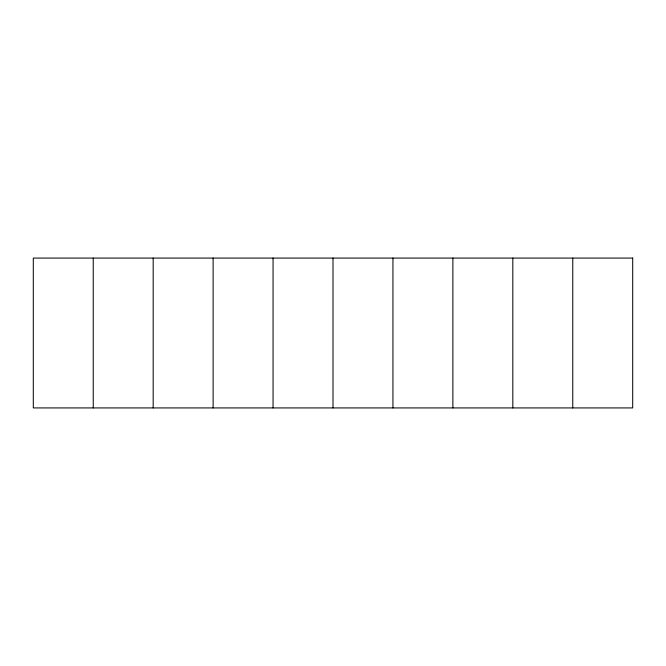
<?xml version="1.0" encoding="UTF-8"?>
<svg xmlns="http://www.w3.org/2000/svg" width="666" height="666" viewBox="0 0 666 666"><rect width="100%" height="100%" fill="white"/><g stroke="black" fill="none" stroke-linecap="round" stroke-linejoin="round"><path stroke-width="1" d="M572.76 258.075L572.76 407.925M512.82 258.075L512.82 407.925M452.88 258.075L452.88 407.925M392.94 258.075L392.94 407.925M333 258.075L333 407.925M273.06 258.075L273.06 407.925M213.12 258.075L213.12 407.925M153.18 258.075L153.18 407.925M93.24 258.075L93.24 407.925M632.7 258.075L33.3 258.075L33.3 407.925L632.7 407.925L632.7 258.075"/></g></svg>
